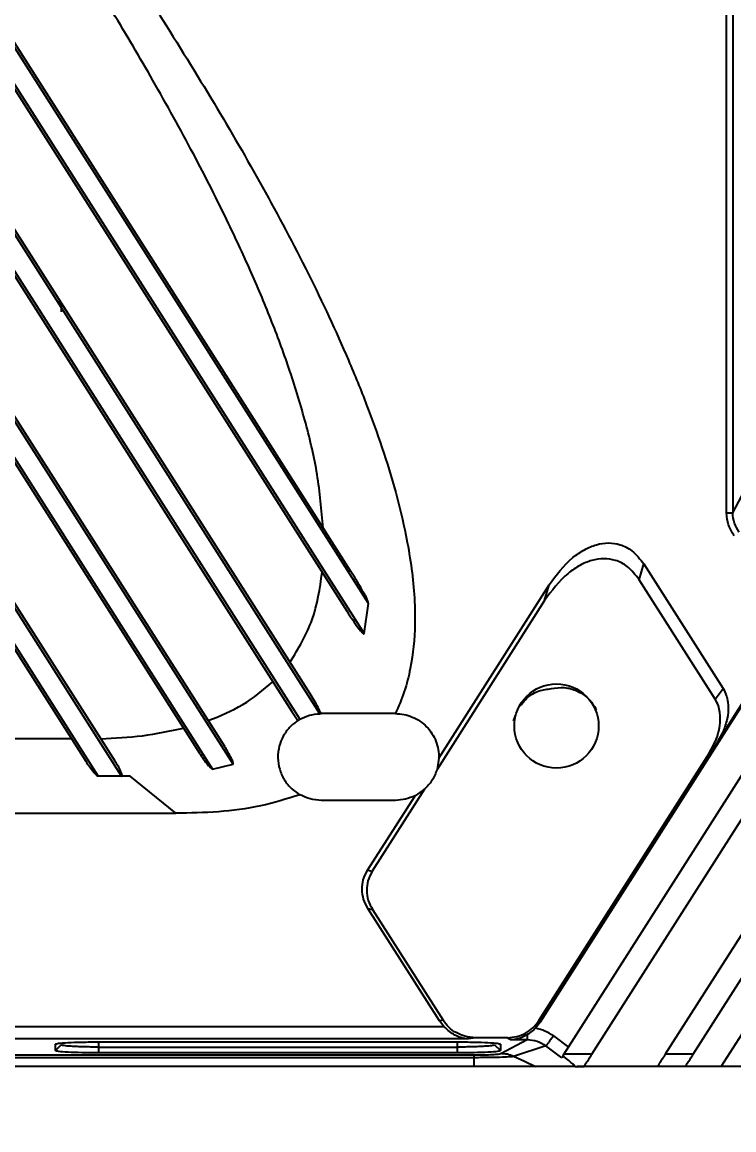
# Model space of a CAD drawing. Header units: millimetres. Extents: x 620 to 19791, y 2539 to 6969.
# Drawn here: x 8619.6 to 8677.1, y 3378.1 to 3467.5 of the extents above; entities that cross this region are included whole.
import ezdxf

# ---------------------------------------------------------------- set-up
doc = ezdxf.new("R2010")
doc.units = ezdxf.units.MM
doc.styles.get("Standard").update_dxf_attribs({"font": 'arial.ttf'})
doc.dimstyles.new('缩小5倍', dxfattribs={"dimtxt": 40, "dimasz": 20, "dimexe": 1, "dimexo": 0.2, "dimgap": 0, "dimtad": 1, "dimtoh": 1, "dimdec": 1, "dimzin": 9, "dimdsep": 46, "dimtxsty": 'Standard', "dimblk": '_FILLED', "dimcen": 0.2, "dimclrd": 256, "dimclre": 256, "dimclrt": 256, "dimadec": 1, "dimazin": 2, "dimtfac": 1, "dimtdec": 1, "dimtofl": 0, "dimtmove": 0, "dimatfit": 3, "dimldrblk": '_FILLED', "dimfxl": 1, "dimtolj": 1, "dimtzin": 0, "dimarcsym": 0})

# ---------------------------------------------------------------- blocks, each defined once
blk = doc.blocks.new('_FILLED')
at = {"color": 0, "linetype": 'ByBlock'}
blk.add_solid([(0, 0), (-1, 0.15), (-1, -0.15)], dxfattribs=at)
blk = doc.blocks.new('*D200')
at = {"lineweight": -2, "transparency": 16777216}
for p, q in [((8793.444, 3408.085), (8793.444, 3220.929)), ((8799.444, 3408.085), (8799.444, 3220.929)), ((8773.444, 3221.929), (8490.906, 3221.929)), ((8819.444, 3221.929), (8839.444, 3221.929))]:
    blk.add_line(p, q, dxfattribs=at)
at = {"layer": 'Defpoints', "color": 0, "transparency": 16777216}
for p in [(8793.444, 3408.285), (8799.444, 3408.285), (8799.444, 3221.929)]:
    blk.add_point(p, dxfattribs=at)
at = {"lineweight": -2, "transparency": 16777216, "xscale": 20, "yscale": 20, "zscale": 20}
blk.add_blockref('_FILLED', (8793.444, 3221.929), dxfattribs=at)
at = {"lineweight": -2, "transparency": 16777216, "xscale": 20, "yscale": 20, "zscale": 20, "rotation": 180}
blk.add_blockref('_FILLED', (8799.444, 3221.929), dxfattribs=at)
at = {"transparency": 16777216, "insert": (8622.175, 3247.822), "char_height": 40, "attachment_point": 5}
blk.add_mtext('\\A1;6mm [1/4"]', dxfattribs=at)
blk = doc.blocks.new('*D201')
at = {"lineweight": -2, "transparency": 16777216}
for p, q in [((8793.244, 3408.285), (8793.644, 3408.285)), ((8793.444, 3408.085), (8793.444, 3408.485)), ((8739.75, 3283.811), (8784.136, 3386.706)), ((8352.192, 3283.811), (8739.75, 3283.811))]:
    blk.add_line(p, q, dxfattribs=at)
at = {"layer": 'Defpoints', "color": 0, "transparency": 16777216}
for p in [(8793.444, 3408.285), (8792.057, 3405.071)]:
    blk.add_point(p, dxfattribs=at)
at = {"lineweight": -2, "transparency": 16777216, "xscale": 20, "yscale": 20, "zscale": 20, "rotation": 66.66636155327049}
blk.add_blockref('_FILLED', (8792.057, 3405.071), dxfattribs=at)
at = {"transparency": 16777216, "insert": (8545.971, 3309.705), "char_height": 40, "attachment_point": 5}
blk.add_mtext('\\A1;R3.5mm [R1/8"]', dxfattribs=at)
blk = doc.blocks.new('tgd')
at = {"color": 7, "linetype": 'Continuous', "lineweight": 25}
for p, q in [((18260.785, 4751.505), (18145.687, 4932.172)), ((18259.374, 4754.091), (18145.856, 4932.279)), ((18145.687, 4929.194), (18260.44, 4749.068)), ((18145.519, 4929.087), (18259.075, 4750.839)), ((18256.852, 4742.603), (18145.687, 4917.096)), ((18256.071, 4744.202), (18145.856, 4917.204)), ((18145.519, 4914.011), (18254.61, 4742.772)), ((18145.687, 4914.119), (18255.245, 4742.147)), ((18249.852, 4738.515), (18145.687, 4902.021)), ((18249.178, 4739.946), (18145.856, 4902.129)), ((18145.519, 4898.936), (18247.141, 4739.421)), ((18145.687, 4899.043), (18248.196, 4738.136)), ((18240.852, 4737.562), (18145.686, 4886.945)), ((18240.328, 4738.761), (18145.856, 4887.053)), ((18145.519, 4883.86), (18237.958, 4738.761)), ((18145.687, 4883.968), (18238.958, 4737.561)), ((18289.717, 4758.807), (18289.717, 4811.805)), ((18290.216, 4811.654), (18290.216, 4758.807)), ((18290.216, 4758.807), (18291.423, 4761.105)), ((18289.717, 4758.807), (18290.216, 4758.807)), ((18282.648, 4753.421), (18283.025, 4754.69)), ((18283.025, 4754.69), (18289.439, 4744.622)), ((18266.476, 4739.003), (18275.392, 4752.998)), ((18275.015, 4751.729), (18275.392, 4752.998)), ((18288.794, 4743.773), (18282.648, 4753.421)), ((18260.44, 4749.068), (18260.785, 4751.505)), ((18275.015, 4751.729), (18266.328, 4738.093)), ((18288.971, 4740.297), (18292.478, 4745.802)), ((18274.695, 4717.725), (18292.478, 4745.639)), ((18288.794, 4743.773), (18289.439, 4744.622)), ((18254.61, 4742.772), (18255.094, 4742.055)), ((18262.967, 4742.606), (18256.964, 4742.606)), ((18272.504, 4742.035), (18272.704, 4742.52)), ((18236.811, 4740.561), (18229.578, 4740.561)), ((18288.327, 4739.448), (18288.971, 4740.297)), ((18266.476, 4739.003), (18266.328, 4738.093)), ((18274.554, 4717.829), (18288.327, 4739.448)), ((18248.196, 4738.136), (18249.852, 4738.515)), ((18291.478, 4738.486), (18276.583, 4715.106)), ((18240.852, 4737.562), (18238.958, 4737.561)), ((18241.092, 4737.561), (18240.852, 4737.562)), ((18241.55, 4737.561), (18241.092, 4737.561)), ((18245.241, 4734.561), (18241.55, 4737.561)), ((18260.722, 4729.97), (18264.55, 4735.978)), ((18265.312, 4736.498), (18261.096, 4729.881)), ((18265.312, 4736.498), (18264.55, 4735.978)), ((18262.978, 4735.606), (18256.978, 4735.606)), ((18171.31, 4734.561), (18245.241, 4734.561)), ((18278.836, 4715.106), (18291.478, 4734.949)), ((18260.722, 4729.97), (18261.096, 4729.881)), ((18266.532, 4717.799), (18260.749, 4726.876)), ((18260.749, 4726.876), (18261.124, 4726.787)), ((18261.124, 4726.787), (18266.816, 4717.851)), ((18291.478, 4725.644), (18284.765, 4715.106)), ((18287.017, 4715.106), (18291.478, 4722.107)), ((18289.278, 4714.106), (18292.478, 4719.106)), ((18168.065, 4717.341), (18266.891, 4717.341)), ((18266.816, 4717.851), (18266.532, 4717.799)), ((18266.891, 4717.341), (18266.532, 4717.799)), ((18274.695, 4717.725), (18274.293, 4717.222)), ((18274.695, 4717.725), (18274.554, 4717.829)), ((18268.882, 4716.343), (18166.074, 4716.343)), ((18269.436, 4716.445), (18268.882, 4716.343)), ((18272.026, 4716.445), (18269.436, 4716.445)), ((18271.479, 4715.161), (18273.609, 4716.29)), ((18272.233, 4716.29), (18272.026, 4716.445)), ((18272.233, 4716.29), (18273.609, 4716.29)), ((18275.726, 4716.583), (18276.94, 4715.666)), ((18235.504, 4715.398), (18235.504, 4715.922)), ((18235.504, 4715.398), (18235.978, 4715.872)), ((18238.978, 4716.104), (18267.978, 4716.104)), ((18238.978, 4715.69), (18238.978, 4715.216)), ((18238.978, 4715.69), (18267.978, 4715.69)), ((18267.978, 4715.216), (18267.978, 4715.69)), ((18270.978, 4715.872), (18271.452, 4715.398)), ((18271.452, 4715.922), (18271.452, 4715.398)), ((18275.128, 4715.79), (18272.518, 4714.929)), ((18276.404, 4714.824), (18275.128, 4715.789)), ((18225.771, 4715.056), (18269.337, 4715.056)), ((18269.337, 4714.831), (18225.771, 4714.831)), ((18267.978, 4715.216), (18238.978, 4715.216)), ((18269.337, 4714.831), (18269.337, 4715.056)), ((18269.337, 4714.106), (18269.337, 4714.831)), ((18276.503, 4714.98), (18276.404, 4714.825)), ((18276.583, 4715.106), (18276.503, 4714.98)), ((18278.836, 4715.106), (18276.583, 4715.106)), ((18287.017, 4715.106), (18284.765, 4715.106)), ((18269.337, 4714.106), (18225.771, 4714.106)), ((18277.478, 4714.106), (18278.199, 4714.106)), ((18278.199, 4714.106), (18277.653, 4714.106)), ((18284.128, 4714.106), (18278.199, 4714.106)), ((18286.38, 4714.106), (18284.128, 4714.106)), ((18289.278, 4714.106), (18286.38, 4714.106)), ((18291.978, 4714.106), (18289.278, 4714.106))]:
    blk.add_line(p, q, dxfattribs=at)
at = {"color": 8, "linetype": 'Continuous', "lineweight": 25}
for p, q in [((18238.978, 4716.104), (18238.978, 4715.69)), ((18267.978, 4715.69), (18267.978, 4716.104))]:
    blk.add_line(p, q, dxfattribs=at)
at = {"color": 7, "linetype": 'Continuous', "lineweight": 25, "flags": 128}
blk.add_lwpolyline([(18274.289, 4714.105), (18273.404, 4714.517), (18272.518, 4714.929)], dxfattribs=at)
at = {"color": 7, "linetype": 'Continuous', "lineweight": 25}
blk.add_circle((18275.978, 4741.606), 3.4, dxfattribs=at)
for points, knots in [([(18257.133, 4757.609), (18257.004, 4759.047), (18256.749, 4761.894), (18255.751, 4766.106), (18254.506, 4770.208), (18253.02, 4774.244), (18251.355, 4778.215), (18249.251, 4782.747), (18246.613, 4787.942), (18243.47, 4793.626), (18240.087, 4799.369), (18237.739, 4803.103), (18236.529, 4805.026)], [0, 0, 0, 0, 0.082893, 0.164199, 0.248341, 0.329369, 0.411417, 0.49587, 0.616703, 0.746397, 0.869316, 1, 1, 1, 1]), ([(18243.909, 4799.026), (18245.396, 4796.654), (18248.266, 4792.076), (18252.28, 4785.115), (18255.947, 4778.217), (18258.709, 4772.321), (18260.635, 4767.611), (18261.926, 4764.053), (18263.002, 4760.554), (18263.771, 4757.373), (18264.253, 4754.626), (18264.512, 4752.227), (18264.59, 4749.432), (18264.335, 4746.788), (18263.733, 4744.369), (18263.223, 4743.194), (18262.967, 4742.606)], [0, 0, 0, 0, 0.136796, 0.26403, 0.392617, 0.518444, 0.581994, 0.641239, 0.703307, 0.760788, 0.801048, 0.839503, 0.87864, 0.937501, 0.968675, 1, 1, 1, 1]), ([(18235.778, 4775.806), (18235.779, 4775.812), (18235.781, 4775.826), (18235.797, 4775.849), (18235.815, 4775.853), (18235.828, 4775.856)], [0, 0, 0, 0, 0.199937, 0.440958, 1, 1, 1, 1]), ([(18235.828, 4775.856), (18235.828, 4775.842), (18235.828, 4775.815), (18235.828, 4775.701), (18235.828, 4775.606), (18235.828, 4775.599)], [0, 0, 0, 0, 0.478923, 0.957847, 1, 1, 1, 1]), ([(18235.978, 4775.8), (18235.978, 4775.798), (18235.978, 4775.778), (18235.978, 4775.628), (18235.978, 4775.372), (18235.978, 4775.161), (18235.978, 4775.056)], [0, 0, 0, 0, 0.028218, 0.352147, 0.676076, 1, 1, 1, 1]), ([(18290.343, 4756.959), (18290.161, 4757.244), (18289.802, 4757.809), (18289.745, 4758.476), (18289.717, 4758.807)], [0, 0, 0, 0, 0.504618, 1, 1, 1, 1]), ([(18290.739, 4757.266), (18290.588, 4757.501), (18290.285, 4757.971), (18290.239, 4758.528), (18290.216, 4758.807)], [0, 0, 0, 0, 0.499779, 1, 1, 1, 1]), ([(18275.392, 4752.998), (18275.973, 4753.79), (18276.783, 4754.892), (18278.201, 4755.857), (18279.18, 4756.276), (18280.171, 4756.436), (18281.175, 4756.281), (18282.224, 4755.744), (18282.734, 4755.073), (18283.025, 4754.69)], [0, 0, 0, 0, 0.305861, 0.426069, 0.53517, 0.639122, 0.737723, 0.850589, 1, 1, 1, 1]), ([(18282.648, 4753.421), (18282.357, 4753.803), (18281.847, 4754.475), (18280.798, 4755.012), (18279.795, 4755.167), (18278.803, 4755.007), (18277.824, 4754.587), (18276.406, 4753.623), (18275.596, 4752.52), (18275.015, 4751.729)], [0, 0, 0, 0, 0.149411, 0.262277, 0.360828, 0.464831, 0.573878, 0.69414, 1, 1, 1, 1]), ([(18254.45, 4746.746), (18255.129, 4747.865), (18256.491, 4750.111), (18256.864, 4752.712), (18257.051, 4754.016)], [0, 0, 0, 0, 0.498407, 1, 1, 1, 1]), ([(18260.785, 4751.505), (18260.778, 4751.54), (18260.715, 4751.872), (18260.392, 4752.363), (18260.069, 4752.962), (18259.734, 4753.517), (18259.515, 4753.868), (18259.374, 4754.091)], [0, 0, 0, 0, 0.036245, 0.341811, 0.579606, 0.731577, 1, 1, 1, 1]), ([(18259.075, 4750.839), (18259.367, 4750.388), (18259.727, 4749.835), (18260.169, 4749.274), (18260.3, 4749.131), (18260.357, 4749.083), (18260.374, 4749.069), (18260.384, 4749.061), (18260.396, 4749.055), (18260.411, 4749.053), (18260.426, 4749.058), (18260.435, 4749.065), (18260.44, 4749.068)], [0, 0, 0, 0, 0.708053, 0.86974, 0.942756, 0.962417, 0.968449, 0.97195, 0.979494, 0.985555, 0.992115, 1, 1, 1, 1]), ([(18247.844, 4742.04), (18248.801, 4742.425), (18250.712, 4743.194), (18252.289, 4744.518), (18253.077, 4745.179)], [0, 0, 0, 0, 0.500808, 1, 1, 1, 1]), ([(18256.963, 4742.605), (18256.882, 4742.772), (18256.617, 4743.323), (18256.295, 4743.841), (18256.071, 4744.202)], [0, 0, 0, 0, 0.304332, 1, 1, 1, 1]), ([(18273.084, 4743.264), (18273.259, 4743.489), (18273.653, 4743.995), (18274.537, 4744.497), (18275.23, 4744.583), (18275.57, 4744.626)], [0, 0, 0, 0, 0.289944, 0.651682, 1, 1, 1, 1]), ([(18275.57, 4744.626), (18275.916, 4744.677), (18276.614, 4744.78), (18277.657, 4744.48), (18278.594, 4743.879), (18279.004, 4743.258), (18279.213, 4742.941)], [0, 0, 0, 0, 0.2414894, 0.486466, 0.7381164, 1, 1, 1, 1]), ([(18289.439, 4744.622), (18289.535, 4744.446), (18289.719, 4744.106), (18289.869, 4743.368), (18289.847, 4742.439), (18289.556, 4741.325), (18289.171, 4740.648), (18288.971, 4740.297)], [0, 0, 0, 0, 0.1312497, 0.2526204, 0.4894173, 0.7361352, 1, 1, 1, 1]), ([(18288.327, 4739.448), (18288.526, 4739.798), (18288.912, 4740.476), (18289.202, 4741.59), (18289.224, 4742.519), (18289.075, 4743.257), (18288.89, 4743.597), (18288.794, 4743.773)], [0, 0, 0, 0, 0.263801, 0.510583, 0.747381, 0.868749, 1, 1, 1, 1]), ([(18255.245, 4742.147), (18255.499, 4742.272), (18256.007, 4742.521), (18256.57, 4742.576), (18256.852, 4742.603)], [0, 0, 0, 0, 0.499999, 1, 1, 1, 1]), ([(18256.852, 4742.603), (18256.871, 4742.604), (18256.909, 4742.605), (18256.945, 4742.605), (18256.963, 4742.605)], [0, 0, 0, 0, 0.499988, 1, 1, 1, 1]), ([(18262.967, 4742.606), (18263.201, 4742.593), (18263.668, 4742.567), (18264.342, 4742.353), (18264.962, 4742.018), (18265.502, 4741.564), (18265.941, 4741.013), (18266.259, 4740.385), (18266.456, 4739.705), (18266.47, 4739.237), (18266.476, 4739.003)], [0, 0, 0, 0, 0.125001, 0.25, 0.375, 0.5, 0.624999, 0.750001, 0.875001, 1, 1, 1, 1]), ([(18239.17, 4740.58), (18240.297, 4740.631), (18242.549, 4740.734), (18244.755, 4741.202), (18245.857, 4741.436)], [0, 0, 0, 0, 0.500296, 1, 1, 1, 1]), ([(18255.094, 4742.055), (18254.86, 4741.881), (18254.388, 4741.529), (18253.879, 4740.805), (18253.543, 4739.963), (18253.436, 4739.042), (18253.58, 4738.11), (18253.966, 4737.245), (18254.537, 4736.53), (18255.037, 4736.203), (18255.263, 4736.055)], [0, 0, 0, 0, 0.1206653, 0.2429403, 0.3620159, 0.4949632, 0.6247911, 0.7515228, 0.8876471, 1, 1, 1, 1]), ([(18255.094, 4742.055), (18255.103, 4742.061), (18255.121, 4742.073), (18255.162, 4742.098), (18255.204, 4742.123), (18255.232, 4742.139), (18255.245, 4742.147)], [0, 0, 0, 0, 0.2860127, 0.5480277, 0.7860246, 1, 1, 1, 1]), ([(18249.852, 4738.515), (18249.857, 4738.523), (18249.867, 4738.538), (18249.875, 4738.572), (18249.853, 4738.703), (18249.765, 4738.906), (18249.543, 4739.355), (18249.335, 4739.692), (18249.178, 4739.946)], [0, 0, 0, 0, 0.017243, 0.03182, 0.064742, 0.261658, 0.443604, 1, 1, 1, 1]), ([(18238.958, 4737.561), (18238.948, 4737.563), (18238.88, 4737.577), (18238.755, 4737.706), (18238.408, 4738.073), (18238.155, 4738.459), (18237.958, 4738.761)], [0, 0, 0, 0, 0.0197036, 0.130081, 0.3196799, 1, 1, 1, 1]), ([(18240.852, 4737.562), (18240.86, 4737.565), (18240.87, 4737.569), (18240.88, 4737.579), (18240.887, 4737.59), (18240.895, 4737.642), (18240.857, 4737.777), (18240.692, 4738.172), (18240.487, 4738.504), (18240.328, 4738.761)], [0, 0, 0, 0, 0.01693, 0.024263, 0.031362, 0.045218, 0.13891, 0.335372, 1, 1, 1, 1]), ([(18247.141, 4739.421), (18247.354, 4739.095), (18247.6, 4738.717), (18247.928, 4738.348), (18248.04, 4738.217), (18248.139, 4738.166), (18248.196, 4738.136)], [0, 0, 0, 0, 0.695429, 0.80381, 0.886324, 1, 1, 1, 1]), ([(18266.328, 4738.093), (18266.214, 4737.792), (18265.985, 4737.19), (18265.536, 4736.728), (18265.312, 4736.498)], [0, 0, 0, 0, 0.5, 1, 1, 1, 1]), ([(18255.263, 4736.055), (18254.203, 4735.726), (18252.052, 4735.058), (18248.669, 4734.628), (18246.385, 4734.583), (18245.241, 4734.561)], [0, 0, 0, 0, 0.326495, 0.662815, 1, 1, 1, 1]), ([(18256.978, 4735.606), (18256.678, 4735.625), (18256.077, 4735.665), (18255.535, 4735.925), (18255.263, 4736.055)], [0, 0, 0, 0, 0.499998, 1, 1, 1, 1]), ([(18264.55, 4735.978), (18264.299, 4735.87), (18263.797, 4735.654), (18263.251, 4735.622), (18262.978, 4735.606)], [0, 0, 0, 0, 0.499997, 1, 1, 1, 1]), ([(18260.749, 4726.876), (18260.618, 4727.119), (18260.357, 4727.602), (18260.249, 4728.412), (18260.331, 4729.234), (18260.588, 4729.718), (18260.722, 4729.97)], [0, 0, 0, 0, 0.252232, 0.500886, 0.739974, 1, 1, 1, 1]), ([(18261.096, 4729.881), (18260.963, 4729.629), (18260.706, 4729.145), (18260.624, 4728.322), (18260.732, 4727.512), (18260.992, 4727.03), (18261.124, 4726.787)], [0, 0, 0, 0, 0.26002, 0.499107, 0.747695, 1, 1, 1, 1]), ([(18269.436, 4716.445), (18269.149, 4716.467), (18268.623, 4716.506), (18267.889, 4716.813), (18267.267, 4717.245), (18266.963, 4717.654), (18266.816, 4717.851)], [0, 0, 0, 0, 0.277029, 0.508293, 0.763257, 1, 1, 1, 1]), ([(18268.882, 4716.343), (18268.671, 4716.367), (18268.296, 4716.409), (18267.776, 4716.635), (18267.315, 4716.933), (18267.036, 4717.202), (18266.891, 4717.341)], [0, 0, 0, 0, 0.30278, 0.537154, 0.759999, 1, 1, 1, 1]), ([(18272.026, 4716.445), (18272.277, 4716.462), (18272.779, 4716.497), (18273.481, 4716.792), (18274.106, 4717.224), (18274.405, 4717.628), (18274.554, 4717.829)], [0, 0, 0, 0, 0.250016, 0.500641, 0.750708, 1, 1, 1, 1]), ([(18273.61, 4716.691), (18273.733, 4716.769), (18273.971, 4716.918), (18274.188, 4717.124), (18274.293, 4717.222)], [0, 0, 0, 0, 0.519569, 1, 1, 1, 1]), ([(18275.726, 4716.583), (18275.505, 4716.73), (18275.063, 4717.024), (18274.549, 4717.156), (18274.293, 4717.222)], [0, 0, 0, 0, 0.5, 1, 1, 1, 1]), ([(18272.233, 4716.29), (18272.483, 4716.314), (18272.951, 4716.36), (18273.4, 4716.586), (18273.61, 4716.691)], [0, 0, 0, 0, 0.53292, 1, 1, 1, 1]), ([(18273.61, 4716.691), (18273.61, 4716.633), (18273.61, 4716.518), (18273.61, 4716.395), (18273.609, 4716.314), (18273.609, 4716.298), (18273.609, 4716.29)], [0, 0, 0, 0, 0.260274, 0.517639, 0.765872, 1, 1, 1, 1]), ([(18273.609, 4716.29), (18273.883, 4716.269), (18274.43, 4716.225), (18274.895, 4715.934), (18275.127, 4715.789)], [0, 0, 0, 0, 0.500474, 1, 1, 1, 1]), ([(18275.726, 4716.583), (18275.654, 4716.487), (18275.51, 4716.296), (18275.326, 4716.052), (18275.182, 4715.861), (18275.146, 4715.813), (18275.128, 4715.789)], [0, 0, 0, 0, 0.248699, 0.50006, 0.751338, 1, 1, 1, 1]), ([(18235.504, 4715.922), (18235.556, 4715.945), (18235.662, 4715.993), (18236.459, 4716.054), (18237.62, 4716.096), (18238.53, 4716.101), (18238.978, 4716.104)], [0, 0, 0, 0, 0.246566, 0.499972, 0.753362, 1, 1, 1, 1]), ([(18238.978, 4715.216), (18238.53, 4715.219), (18237.62, 4715.224), (18236.46, 4715.266), (18235.662, 4715.327), (18235.556, 4715.375), (18235.504, 4715.398)], [0, 0, 0, 0, 0.2466091, 0.4999589, 0.7533278, 1, 1, 1, 1]), ([(18238.978, 4715.69), (18238.771, 4715.69), (18238.371, 4715.69), (18237.793, 4715.701), (18237.251, 4715.72), (18236.658, 4715.752), (18236.315, 4715.782), (18236.144, 4715.81), (18236.023, 4715.834), (18235.997, 4715.855), (18235.978, 4715.872)], [0, 0, 0, 0, 0.131662, 0.254719, 0.383634, 0.523623, 0.751555, 0.77806, 0.82838, 1, 1, 1, 1]), ([(18267.978, 4716.104), (18268.426, 4716.101), (18269.336, 4716.096), (18270.496, 4716.054), (18271.294, 4715.993), (18271.4, 4715.945), (18271.452, 4715.922)], [0, 0, 0, 0, 0.246602, 0.499981, 0.753395, 1, 1, 1, 1]), ([(18270.978, 4715.872), (18270.959, 4715.855), (18270.934, 4715.834), (18270.812, 4715.81), (18270.637, 4715.782), (18270.291, 4715.752), (18269.7, 4715.72), (18269.159, 4715.701), (18268.583, 4715.69), (18268.184, 4715.69), (18267.978, 4715.69)], [0, 0, 0, 0, 0.170007, 0.221851, 0.251443, 0.47868, 0.617715, 0.74583, 0.869057, 1, 1, 1, 1]), ([(18271.452, 4715.398), (18271.4, 4715.375), (18271.294, 4715.327), (18270.496, 4715.266), (18269.336, 4715.224), (18268.426, 4715.219), (18267.978, 4715.216)], [0, 0, 0, 0, 0.246577, 0.499958, 0.753332, 1, 1, 1, 1]), ([(18269.337, 4715.056), (18269.608, 4715.057), (18270.149, 4715.06), (18270.839, 4715.084), (18271.336, 4715.119), (18271.432, 4715.147), (18271.479, 4715.161)], [0, 0, 0, 0, 0.2513495, 0.502157, 0.7518723, 1, 1, 1, 1]), ([(18272.518, 4714.929), (18272.449, 4714.918), (18272.302, 4714.894), (18271.636, 4714.862), (18270.804, 4714.842), (18269.998, 4714.832), (18269.56, 4714.831), (18269.337, 4714.831)], [0, 0, 0, 0, 0.218827, 0.45852, 0.718431, 0.856689, 1, 1, 1, 1]), ([(18272.518, 4714.929), (18272.351, 4714.996), (18272.017, 4715.129), (18271.658, 4715.15), (18271.479, 4715.161)], [0, 0, 0, 0, 0.500002, 1, 1, 1, 1]), ([(18277.478, 4714.106), (18277.482, 4714.108), (18277.491, 4714.113), (18277.46, 4714.156), (18277.394, 4714.224), (18277.245, 4714.364), (18276.949, 4714.62), (18276.663, 4714.851), (18276.503, 4714.98)], [0, 0, 0, 0, 0.089113, 0.179045, 0.279268, 0.389884, 0.658725, 1, 1, 1, 1]), ([(18278.199, 4714.106), (18278.202, 4714.111), (18278.206, 4714.121), (18278.263, 4714.219), (18278.394, 4714.407), (18278.592, 4714.725), (18278.75, 4714.972), (18278.836, 4715.106)], [0, 0, 0, 0, 0.136928, 0.264775, 0.489443, 0.723214, 1, 1, 1, 1]), ([(18284.765, 4715.106), (18284.679, 4714.972), (18284.52, 4714.725), (18284.323, 4714.407), (18284.191, 4714.219), (18284.135, 4714.121), (18284.13, 4714.111), (18284.128, 4714.106)], [0, 0, 0, 0, 0.276786, 0.510558, 0.735225, 0.863061, 1, 1, 1, 1]), ([(18286.38, 4714.106), (18286.383, 4714.111), (18286.388, 4714.121), (18286.444, 4714.219), (18286.575, 4714.407), (18286.773, 4714.725), (18286.931, 4714.972), (18287.017, 4715.106)], [0, 0, 0, 0, 0.136928, 0.264774, 0.489442, 0.723214, 1, 1, 1, 1]), ([(18274.289, 4714.106), (18274.143, 4714.106), (18273.853, 4714.106), (18272.681, 4714.106), (18271.128, 4714.106), (18269.934, 4714.106), (18269.337, 4714.106)], [0, 0, 0, 0, 0.250369, 0.500035, 0.749708, 1, 1, 1, 1]), ([(18277.478, 4714.106), (18277.215, 4714.106), (18276.687, 4714.106), (18275.81, 4714.106), (18275.008, 4714.106), (18274.475, 4714.106), (18274.289, 4714.106)], [0, 0, 0, 0, 0.247771, 0.497694, 0.825142, 1, 1, 1, 1])]:
    blk.add_open_spline(points, degree=3, knots=knots, dxfattribs=at)

msp = doc.modelspace()

# ---------------------------------------------------------------- block references
msp.add_blockref('tgd', (-9613.17641, -1330.91272))

# ---------------------------------------------------------------- dimensions: what is measured, and where the dimension line sits
at = {"color": 1}
dim = msp.add_radius_dim(center=(8793.44355, 3408.28452), mpoint=(8792.05726, 3405.07078), dimstyle='缩小5倍', override={"dimpost": 'mm'}, dxfattribs=at)
dim.commit()
dim.dimension.update_dxf_attribs({"geometry": '*D201', "text_midpoint": (8545.97133, 3283.81144), "dimtype": 164})
dim = msp.add_linear_dim(base=(8799.44355, 3221.92884), p1=(8793.44355, 3408.28452), p2=(8799.44355, 3408.28452), dimstyle='缩小5倍', override={"dimpost": 'mm'}, dxfattribs=at)
dim.commit()
dim.dimension.update_dxf_attribs({"geometry": '*D200', "text_midpoint": (8622.1748, 3221.92884), "dimtype": 160})

doc.saveas('drawing.dxf')
